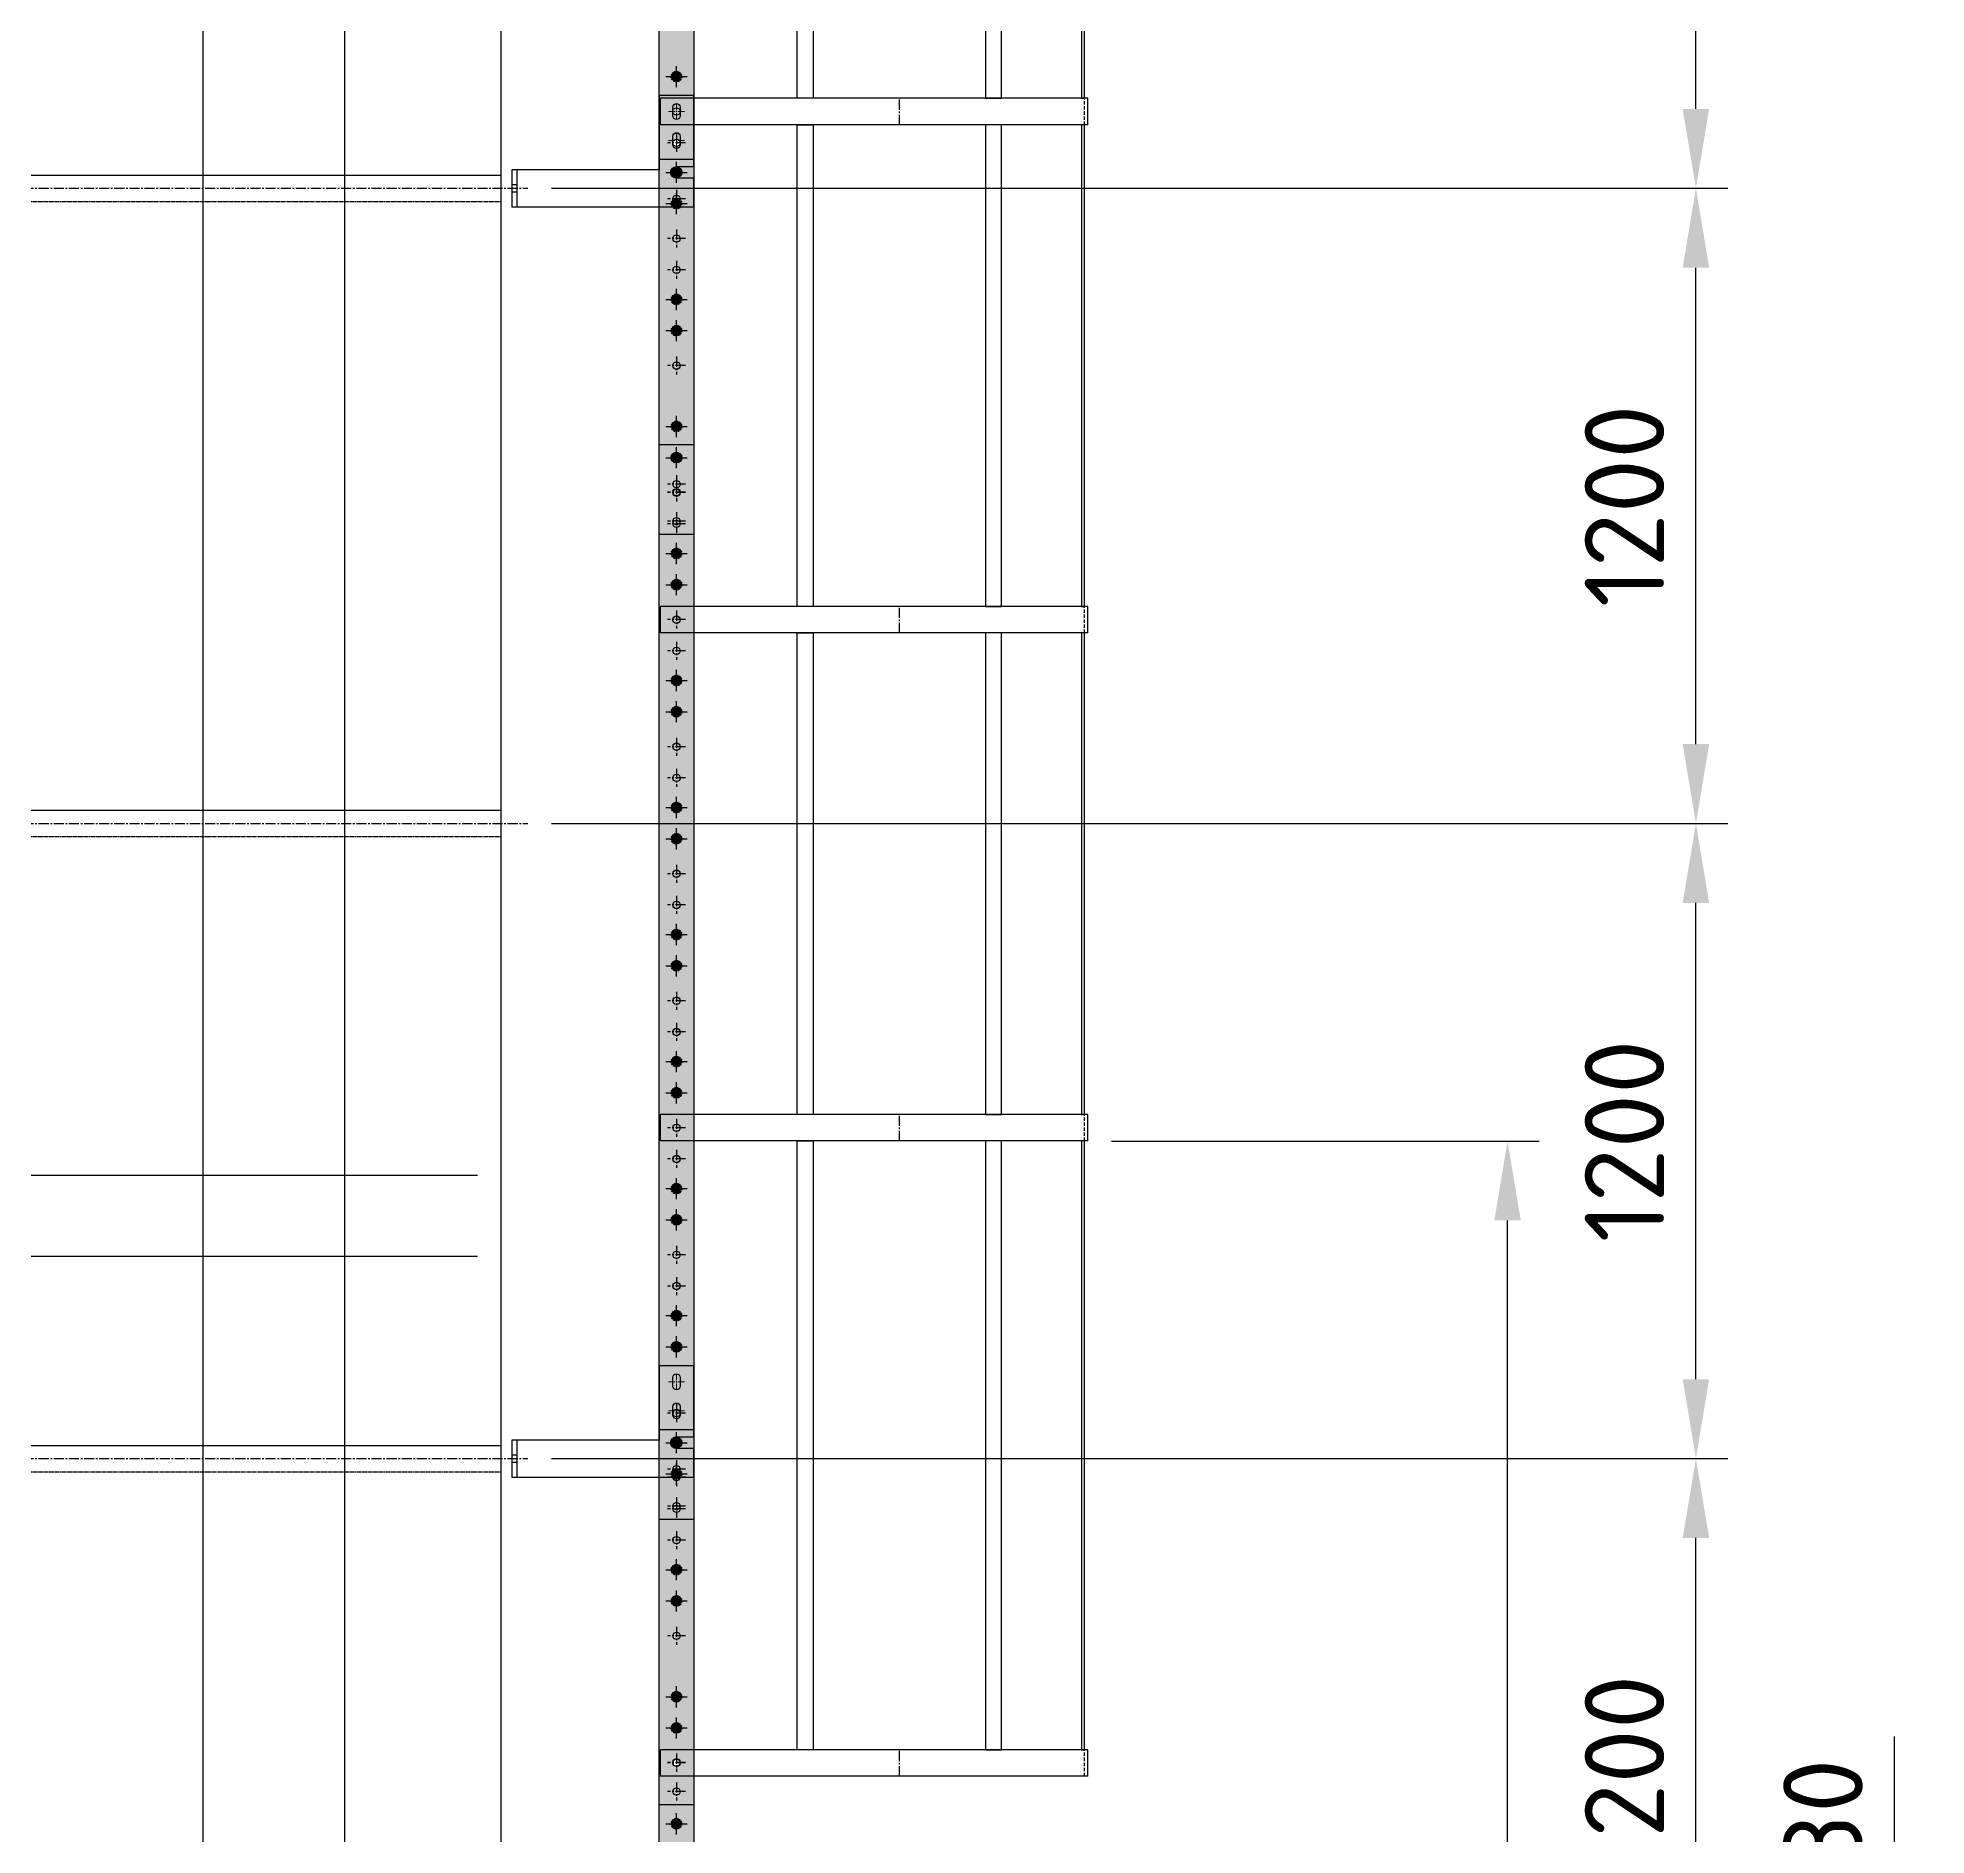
# Model space of a CAD drawing. Header units: millimetres. Extents: x -272986 to 200319, y -34579 to 49604.
# Drawn here: x -30436 to -26869, y 3990 to 7386 of the extents above; entities that cross this region are included whole.
import ezdxf

# ---------------------------------------------------------------- set-up
doc = ezdxf.new("R2010")
doc.units = ezdxf.units.MM
for name, pattern in [('CENTER2', [28.575, 19.05, -3.175, 3.175, -3.175]), ('HIDDEN', [9.525, 6.35, -3.175]), ('HIDDEN2', [4.7625, 3.175, -1.5875])]:
    doc.linetypes.add(name, pattern=pattern)
doc.layers.get('Defpoints').update_dxf_attribs({"color": 9})
doc.layers.add('BALMORAL Centerline (ISO)', color=1, linetype='Continuous', lineweight=18, true_color=0xff0000)
for name, color, linetype in [('X 0001 M', 7, 'Continuous'), ('X 1001 M', 8, 'HIDDEN2'), ('X 2001 M', 1, 'CENTER2'), ('X 3001 D', 5, 'Continuous'), ('X 5001 H', 8, 'Continuous'), ('X 5199 H - Ladder', 255, 'Continuous')]:
    doc.layers.add(name, color=color, linetype=linetype)
doc.styles.add('BIT STD. 2.5', font='isocpeur.ttf', dxfattribs={"height": 2.5})
doc.styles.add('BIT STD. 3.0', font='isocpeur.ttf', dxfattribs={"height": 2.5})
doc.dimstyles.new('BIT STD. 2.5', dxfattribs={"dimtxt": 2.5, "dimasz": 2.5, "dimexe": 1, "dimexo": 0.75, "dimgap": 1, "dimtad": 1, "dimdec": 0, "dimdsep": 46, "dimtxsty": 'BIT STD. 2.5', "dimcen": 0, "dimadec": 0, "dimazin": 0, "dimtfac": 1, "dimtdec": 0, "dimtmove": 0, "dimatfit": 3, "dimfxl": 1, "dimtfill": 1, "dimlwd": -1, "dimlwe": -1, "dimarcsym": 0})
doc.dimstyles.new('BIT STD. 3.0', dxfattribs={"dimtxt": 3, "dimasz": 3, "dimexe": 1, "dimexo": 0.75, "dimgap": 1, "dimtad": 1, "dimdec": 0, "dimdsep": 46, "dimtxsty": 'BIT STD. 3.0', "dimcen": 0, "dimadec": 0, "dimazin": 0, "dimtfac": 1, "dimtdec": 0, "dimtmove": 0, "dimatfit": 3, "dimfxl": 1, "dimtfill": 1, "dimlwd": -1, "dimlwe": -1, "dimarcsym": 0})

# ---------------------------------------------------------------- blocks, each defined once
blk = doc.blocks.new('*D39')
at = {"layer": 'Defpoints', "color": 0, "transparency": 16777216}
for p in [(-45827.9, 14137), (-29560.7, 14137), (-45157.7, 1987)]:
    blk.add_point(p, dxfattribs=at)
at = {"layer": 'X 3001 D', "color": 0, "transparency": 16777216}
blk.add_line((-29566.7, 14137), (-48599.2, 14137), dxfattribs=at)
at = {"layer": 'X 3001 D', "color": 0, "transparency": 16777216, "insert": (-47243.5, 14273.6), "char_height": 150, "attachment_point": 5, "style": 'BIT STD. 3.0', "bg_fill": 3, "box_fill_scale": 1.1, "bg_fill_color": 256, "bg_fill_true_color": 13158600, "bg_fill_transparency": 0}
blk.add_mtext('{\\fArial|b0|i0|c0|p34;▼}12.150m - OVERFLOW LEVEL', dxfattribs=at)
blk = doc.blocks.new('*D34')
at = {"layer": 'Defpoints', "color": 0, "transparency": 16777216}
for p in [(-29510.7, 4702), (-27304.1, 4702), (-29510.7, 3502)]:
    blk.add_point(p, dxfattribs=at)
at = {"layer": 'X 3001 D', "color": 0, "transparency": 16777216}
for p, q in [((-29465.7, 4702), (-27244.1, 4702)), ((-27304.1, 3652), (-27304.1, 4552)), ((-29465.7, 3502), (-27244.1, 3502))]:
    blk.add_line(p, q, dxfattribs=at)
for points in [[(-27329.1, 4552), (-27279.1, 4552), (-27304.1, 4702)], [(-27329.1, 3652), (-27279.1, 3652), (-27304.1, 3502)]]:
    blk.add_solid(points, dxfattribs=at)
at = {"layer": 'X 3001 D', "color": 0, "transparency": 16777216, "insert": (-27439.1, 4102), "char_height": 150, "attachment_point": 5, "rotation": 90, "style": 'BIT STD. 2.5', "bg_fill": 3, "box_fill_scale": 1.1, "bg_fill_color": 256, "bg_fill_true_color": 13158600, "bg_fill_transparency": 0}
blk.add_mtext('1200', dxfattribs=at)
blk = doc.blocks.new('*D33')
at = {"layer": 'Defpoints', "color": 0, "transparency": 16777216}
for p in [(-29510.7, 7102), (-27304.1, 7102), (-29510.7, 5902)]:
    blk.add_point(p, dxfattribs=at)
at = {"layer": 'X 3001 D', "color": 0, "transparency": 16777216}
for p, q in [((-29465.7, 7102), (-27244.1, 7102)), ((-27304.1, 6052), (-27304.1, 6952)), ((-29465.7, 5902), (-27244.1, 5902))]:
    blk.add_line(p, q, dxfattribs=at)
for points in [[(-27329.1, 6952), (-27279.1, 6952), (-27304.1, 7102)], [(-27329.1, 6052), (-27279.1, 6052), (-27304.1, 5902)]]:
    blk.add_solid(points, dxfattribs=at)
at = {"layer": 'X 3001 D', "color": 0, "transparency": 16777216, "insert": (-27439.1, 6502), "char_height": 150, "attachment_point": 5, "rotation": 90, "style": 'BIT STD. 2.5', "bg_fill": 3, "box_fill_scale": 1.1, "bg_fill_color": 256, "bg_fill_true_color": 13158600, "bg_fill_transparency": 0}
blk.add_mtext('1200', dxfattribs=at)
blk = doc.blocks.new('*D32')
at = {"layer": 'Defpoints', "color": 0, "transparency": 16777216}
for p in [(-29510.7, 8302), (-27304.1, 8302), (-29510.7, 7102)]:
    blk.add_point(p, dxfattribs=at)
at = {"layer": 'X 3001 D', "color": 0, "transparency": 16777216}
for p, q in [((-29465.7, 8302), (-27244.1, 8302)), ((-27304.1, 7252), (-27304.1, 8152)), ((-29465.7, 7102), (-27244.1, 7102))]:
    blk.add_line(p, q, dxfattribs=at)
for points in [[(-27329.1, 8152), (-27279.1, 8152), (-27304.1, 8302)], [(-27329.1, 7252), (-27279.1, 7252), (-27304.1, 7102)]]:
    blk.add_solid(points, dxfattribs=at)
at = {"layer": 'X 3001 D', "color": 0, "transparency": 16777216, "insert": (-27439.1, 7702), "char_height": 150, "attachment_point": 5, "rotation": 90, "style": 'BIT STD. 2.5', "bg_fill": 3, "box_fill_scale": 1.1, "bg_fill_color": 256, "bg_fill_true_color": 13158600, "bg_fill_transparency": 0}
blk.add_mtext('1200', dxfattribs=at)
blk = doc.blocks.new('*D28')
at = {"layer": 'Defpoints', "color": 0, "transparency": 16777216}
for p in [(-29510.7, 5902), (-27304.1, 5902), (-29510.7, 4702)]:
    blk.add_point(p, dxfattribs=at)
at = {"layer": 'X 3001 D', "color": 0, "transparency": 16777216}
for p, q in [((-29465.7, 5902), (-27244.1, 5902)), ((-27304.1, 4852), (-27304.1, 5752)), ((-29465.7, 4702), (-27244.1, 4702))]:
    blk.add_line(p, q, dxfattribs=at)
for points in [[(-27329.1, 5752), (-27279.1, 5752), (-27304.1, 5902)], [(-27329.1, 4852), (-27279.1, 4852), (-27304.1, 4702)]]:
    blk.add_solid(points, dxfattribs=at)
at = {"layer": 'X 3001 D', "color": 0, "transparency": 16777216, "insert": (-27439.1, 5302), "char_height": 150, "attachment_point": 5, "rotation": 90, "style": 'BIT STD. 2.5', "bg_fill": 3, "box_fill_scale": 1.1, "bg_fill_color": 256, "bg_fill_true_color": 13158600, "bg_fill_transparency": 0}
blk.add_mtext('1200', dxfattribs=at)
blk = doc.blocks.new('*U58')
at = {"layer": 'X 2001 M', "color": 0, "linetype": 'CENTER2', "transparency": 16777216}
blk.add_line((0, -123), (0, -72.7), dxfattribs=at)
blk = doc.blocks.new('Cage Hoop Side')
for p, q in [((-30, -25), (-30, 25)), ((777, 25), (-30, 25)), ((777, -25), (777, 25)), ((777, -25), (-30, -25))]:
    blk.add_line(p, q)
blk.add_circle((0, 0), 7)
at = {"layer": 'X 5001 H', "linetype": 'HIDDEN'}
blk.add_line((771, -25), (771, 25), dxfattribs=at)
at = {"layer": 'X 2001 M', "linetype": 'CENTER2'}
blk.add_blockref('*U58', (421, 97.9), dxfattribs=at)
blk = doc.blocks.new('Middle Cage')
for points in [[(228, -2605), (258, -2605), (258, -3456), (228, -3456)], [(614, -2605), (584, -2605), (584, -3456), (614, -3456)], [(771, -2605), (765, -2605), (765, -3456), (771, -3456)], [(228, -3506), (258, -3506), (258, -4416), (228, -4416)], [(614, -3506), (584, -3506), (584, -4416), (614, -4416)], [(771, -3506), (765, -3506), (765, -4416), (771, -4416)], [(228, -4466), (258, -4466), (258, -5376), (228, -5376)], [(614, -4466), (584, -4466), (584, -5376), (614, -5376)], [(771, -4466), (765, -4466), (765, -5376), (771, -5376)], [(228, -5426), (258, -5426), (258, -6576), (228, -6576)], [(614, -5426), (584, -5426), (584, -6576), (614, -6576)], [(771, -5426), (765, -5426), (765, -6576), (771, -6576)]]:
    blk.add_lwpolyline(points, close=True)
for p in [(0, -3481), (0, -4441), (0, -5401), (0, -6601)]:
    blk.add_blockref('Cage Hoop Side', p)
blk = doc.blocks.new('GALV-LAD-STND-01 rung side elev')
at = {"layer": 'X 5199 H - Ladder'}
h = blk.add_hatch(color=256, dxfattribs=at)
edge = h.paths.add_edge_path()
edge.add_arc((0, 0), 10, 0, 360)
at = {"layer": 'X 1001 M'}
blk.add_circle((0, 0), 10, dxfattribs=at)
at = {"layer": 'X 2001 M'}
for p, q in [((-20, 0), (20, 0)), ((0, -20), (0, 20))]:
    blk.add_line(p, q, dxfattribs=at)
blk = doc.blocks.new('GALV-LAD-STND-01 stringer hole side elev')
at = {"layer": 'X 0001 M'}
blk.add_circle((0, 0), 7, dxfattribs=at)
at = {"layer": 'X 2001 M'}
for p, q in [((17, 0), (-17, 0)), ((0, 17), (0, -17))]:
    blk.add_line(p, q, dxfattribs=at)
blk = doc.blocks.new('GALV-LAD-STND-01 2.00 ladder side elev')
at = {"layer": 'X 5199 H - Ladder'}
h = blk.add_hatch(color=256, dxfattribs=at)
h.paths.add_polyline_path([(200, 60), (265, 60), (265, -2510), (200, -2510)])
edge = h.paths.add_edge_path(flags=16)
edge.add_arc((232.5, -15), 7, 0, 360)
edge = h.paths.add_edge_path(flags=16)
edge.add_line((249.5, -15), (215.5, -15))
edge = h.paths.add_edge_path(flags=16)
edge.add_line((232.5, 2), (232.5, -32))
edge = h.paths.add_edge_path(flags=16)
edge.add_arc((232.5, -90), 7, 0, 360)
edge = h.paths.add_edge_path(flags=16)
edge.add_line((249.5, -90), (215.5, -90))
edge = h.paths.add_edge_path(flags=16)
edge.add_line((232.5, -73), (232.5, -107))
edge = h.paths.add_edge_path(flags=16)
edge.add_arc((232.5, -330), 7, 0, 360)
edge = h.paths.add_edge_path(flags=16)
edge.add_line((249.5, -330), (215.5, -330))
edge = h.paths.add_edge_path(flags=16)
edge.add_line((232.5, -313), (232.5, -347))
edge = h.paths.add_edge_path(flags=16)
edge.add_arc((232.5, -570), 7, 0, 360)
edge = h.paths.add_edge_path(flags=16)
edge.add_line((249.5, -570), (215.5, -570))
edge = h.paths.add_edge_path(flags=16)
edge.add_line((232.5, -553), (232.5, -587))
edge = h.paths.add_edge_path(flags=16)
edge.add_arc((232.5, -810), 7, 0, 360)
edge = h.paths.add_edge_path(flags=16)
edge.add_line((249.5, -810), (215.5, -810))
edge = h.paths.add_edge_path(flags=16)
edge.add_line((232.5, -793), (232.5, -827))
edge = h.paths.add_edge_path(flags=16)
edge.add_arc((232.5, -1050), 7, 0, 360)
edge = h.paths.add_edge_path(flags=16)
edge.add_line((249.5, -1050), (215.5, -1050))
edge = h.paths.add_edge_path(flags=16)
edge.add_line((232.5, -1033), (232.5, -1067))
edge = h.paths.add_edge_path(flags=16)
edge.add_arc((232.5, -1290), 7, 0, 360)
edge = h.paths.add_edge_path(flags=16)
edge.add_line((249.5, -1290), (215.5, -1290))
edge = h.paths.add_edge_path(flags=16)
edge.add_line((232.5, -1273), (232.5, -1307))
edge = h.paths.add_edge_path(flags=16)
edge.add_arc((232.5, -1530), 7, 0, 360)
edge = h.paths.add_edge_path(flags=16)
edge.add_line((249.5, -1530), (215.5, -1530))
edge = h.paths.add_edge_path(flags=16)
edge.add_line((232.5, -1513), (232.5, -1547))
edge = h.paths.add_edge_path(flags=16)
edge.add_arc((232.5, -1770), 7, 0, 360)
edge = h.paths.add_edge_path(flags=16)
edge.add_line((249.5, -1770), (215.5, -1770))
edge = h.paths.add_edge_path(flags=16)
edge.add_line((232.5, -1753), (232.5, -1787))
edge = h.paths.add_edge_path(flags=16)
edge.add_arc((232.5, -2010), 7, 0, 360)
edge = h.paths.add_edge_path(flags=16)
edge.add_line((249.5, -2010), (215.5, -2010))
edge = h.paths.add_edge_path(flags=16)
edge.add_line((232.5, -1993), (232.5, -2027))
edge = h.paths.add_edge_path(flags=16)
edge.add_arc((232.5, -2430), 7, 0, 360)
edge = h.paths.add_edge_path(flags=16)
edge.add_line((249.5, -2430), (215.5, -2430))
edge = h.paths.add_edge_path(flags=16)
edge.add_line((232.5, -2413), (232.5, -2447))
edge = h.paths.add_edge_path(flags=16)
edge.add_arc((232.5, -2485), 7, 0, 360)
edge = h.paths.add_edge_path(flags=16)
edge.add_line((249.5, -2485), (215.5, -2485))
edge = h.paths.add_edge_path(flags=16)
edge.add_line((232.5, -2468), (232.5, -2502))
h = blk.add_hatch(color=256, dxfattribs=at)
edge = h.paths.add_edge_path()
edge.add_arc((232.5, 35), 10, 0, 360)
at = {"layer": 'X 0001 M'}
blk.add_lwpolyline([(200, 60), (265, 60), (265, -2510), (200, -2510)], close=True, dxfattribs=at)
blk.add_circle((232.5, 35), 10, dxfattribs=at)
at = {"layer": 'X 2001 M'}
for p, q in [((232.5, 15), (232.5, 55)), ((212.5, 35), (252.5, 35))]:
    blk.add_line(p, q, dxfattribs=at)
at = {"layer": 'X 0001 M'}
for name, p in [('GALV-LAD-STND-01 stringer hole side elev', (232.5, -15)), ('GALV-LAD-STND-01 stringer hole side elev', (232.5, -90)), ('GALV-LAD-STND-01 rung side elev', (232.5, -205)), ('GALV-LAD-STND-01 stringer hole side elev', (232.5, -330)), ('GALV-LAD-STND-01 rung side elev', (232.5, -445)), ('GALV-LAD-STND-01 stringer hole side elev', (232.5, -570)), ('GALV-LAD-STND-01 rung side elev', (232.5, -685)), ('GALV-LAD-STND-01 stringer hole side elev', (232.5, -810)), ('GALV-LAD-STND-01 rung side elev', (232.5, -925)), ('GALV-LAD-STND-01 stringer hole side elev', (232.5, -1050)), ('GALV-LAD-STND-01 rung side elev', (232.5, -1165)), ('GALV-LAD-STND-01 stringer hole side elev', (232.5, -1290)), ('GALV-LAD-STND-01 rung side elev', (232.5, -1405)), ('GALV-LAD-STND-01 stringer hole side elev', (232.5, -1530)), ('GALV-LAD-STND-01 rung side elev', (232.5, -1645)), ('GALV-LAD-STND-01 stringer hole side elev', (232.5, -1770)), ('GALV-LAD-STND-01 rung side elev', (232.5, -1885)), ('GALV-LAD-STND-01 stringer hole side elev', (232.5, -2010)), ('GALV-LAD-STND-01 rung side elev', (232.5, -2125)), ('GALV-LAD-STND-01 rung side elev', (232.5, -2365)), ('GALV-LAD-STND-01 stringer hole side elev', (232.5, -2430)), ('GALV-LAD-STND-01 stringer hole side elev', (232.5, -2485))]:
    blk.add_blockref(name, p, dxfattribs=at)
blk = doc.blocks.new('*U303')
at = {"layer": 'BALMORAL Centerline (ISO)', "color": 0, "linetype": 'CENTER2', "transparency": 16777216}
for p, q in [((-15.1, 0), (-3, 0)), ((0, 3), (0, 15.1)), ((3, 0), (15.1, 0)), ((0, -15.1), (0, -3))]:
    blk.add_line(p, q, dxfattribs=at)
at = {"layer": 'BALMORAL Centerline (ISO)', "color": 0, "linetype": 'Continuous', "transparency": 16777216}
for p, q in [((-1.5, 0), (1.5, 0)), ((0, -1.5), (0, 1.5))]:
    blk.add_line(p, q, dxfattribs=at)
blk = doc.blocks.new('*U304')
at = {"layer": 'BALMORAL Centerline (ISO)', "color": 0, "linetype": 'CENTER2', "transparency": 16777216}
for p, q in [((-15.1, 0), (-3, 0)), ((0, 3), (0, 15.1)), ((3, 0), (15.1, 0)), ((0, -15.1), (0, -3))]:
    blk.add_line(p, q, dxfattribs=at)
at = {"layer": 'BALMORAL Centerline (ISO)', "color": 0, "linetype": 'Continuous', "transparency": 16777216}
for p, q in [((-1.5, 0), (1.5, 0)), ((0, -1.5), (0, 1.5))]:
    blk.add_line(p, q, dxfattribs=at)
blk = doc.blocks.new('*U301')
at = {"layer": 'BALMORAL Centerline (ISO)', "color": 0, "linetype": 'CENTER2', "transparency": 16777216}
for p, q in [((-11.12, 0), (-2.2, 0)), ((0, 2.2), (0, 11.12)), ((2.2, 0), (11.12, 0)), ((0, -11.12), (0, -2.2))]:
    blk.add_line(p, q, dxfattribs=at)
at = {"layer": 'BALMORAL Centerline (ISO)', "color": 0, "linetype": 'Continuous', "transparency": 16777216}
for p, q in [((-1.1, 0), (1.1, 0)), ((0, -1.1), (0, 1.1))]:
    blk.add_line(p, q, dxfattribs=at)
blk = doc.blocks.new('*U302')
at = {"layer": 'BALMORAL Centerline (ISO)', "color": 0, "linetype": 'CENTER2', "transparency": 16777216}
for p, q in [((-7.12, 0), (-1.4, 0)), ((0, 1.4), (0, 7.12)), ((1.4, 0), (7.12, 0)), ((0, -7.12), (0, -1.4))]:
    blk.add_line(p, q, dxfattribs=at)
at = {"layer": 'BALMORAL Centerline (ISO)', "color": 0, "linetype": 'Continuous', "transparency": 16777216}
for p, q in [((-0.7, 0), (0.7, 0)), ((0, -0.7), (0, 0.7))]:
    blk.add_line(p, q, dxfattribs=at)
blk = doc.blocks.new('*U300')
blk.add_lwpolyline([(10, -35), (278.5, -35), (278.5, -35), (343.5, -35), (343.5, 19), (311, 19, -1), (311, 41), (343.5, 41), (343.5, 175), (278.5, 175), (278.5, 35), (10, 35)], format="xyb")
for points in [[(318, 153), (318, 137, -1), (304, 137), (304, 153, -1)], [(318, 98), (318, 82, -1), (304, 82), (304, 98, -1)]]:
    blk.add_lwpolyline(points, format="xyb", close=True)
blk.add_lwpolyline([(0, -35), (10, -35), (10, 35), (0, 35)], close=True)
blk.add_circle((311, -20), 7)
at = {"layer": 'BALMORAL Centerline (ISO)'}
blk.add_line((0, 0), (10, 0), dxfattribs=at)
at = {"layer": 'X 5001 H'}
for p, q in [((0, 7), (10, 7)), ((0, -7), (10, -7))]:
    blk.add_line(p, q, dxfattribs=at)
at = {"layer": 'BALMORAL Centerline (ISO)', "linetype": 'CENTER2', "rotation": 270}
for name, p in [('*U304', (311, 145)), ('*U303', (311, 90)), ('*U301', (311, 30)), ('*U302', (311, -20))]:
    blk.add_blockref(name, p, dxfattribs=at)
blk = doc.blocks.new('*D312')
at = {"layer": 'Defpoints', "color": 0, "transparency": 16777216}
for p in [(-28333.1, 9572), (-28227.6, 9572), (-33887.3, 1987)]:
    blk.add_point(p, dxfattribs=at)
at = {"layer": 'X 3001 D', "color": 0, "transparency": 16777216}
blk.add_line((-28288.1, 9572), (-27406.3, 9572), dxfattribs=at)
at = {"layer": 'X 3001 D', "color": 0, "transparency": 16777216, "insert": (-27786.9, 9708.6), "char_height": 150, "attachment_point": 5, "style": 'BIT STD. 3.0', "bg_fill": 3, "box_fill_scale": 1.1, "bg_fill_color": 256, "bg_fill_true_color": 13158600, "bg_fill_transparency": 0}
blk.add_mtext('{\\fArial|b0|i0|c0|p34;▼}7.585m', dxfattribs=at)
blk = doc.blocks.new('*D440')
at = {"layer": 'Defpoints', "color": 0, "transparency": 16777216}
for p in [(-45709.5, 5450), (-29560.7, 5237), (-45157.7, 1987)]:
    blk.add_point(p, dxfattribs=at)
at = {"layer": 'X 3001 D', "color": 0, "transparency": 16777216}
for p, q in [((-45349.5, 5450), (-48585.8, 5450)), ((-44989.5, 5237), (-45349.5, 5450)), ((-29605.7, 5237), (-44989.5, 5237))]:
    blk.add_line(p, q, dxfattribs=at)
at = {"layer": 'X 3001 D', "color": 0, "transparency": 16777216, "insert": (-47177.6, 5600), "char_height": 150, "attachment_point": 5, "style": 'BIT STD. 3.0', "bg_fill": 3, "box_fill_scale": 1.1, "bg_fill_color": 256, "bg_fill_true_color": 13158600, "bg_fill_transparency": 0}
blk.add_mtext('{\\fArial|b0|i0|c0|p34;▼}3.250m - LOW LEVEL (RWTP)', dxfattribs=at)
blk = doc.blocks.new('*D441')
at = {"layer": 'Defpoints', "color": 0, "transparency": 16777216}
for p in [(-29560.7, 14069), (-46358.2, 13790), (-45157.7, 1987)]:
    blk.add_point(p, dxfattribs=at)
at = {"layer": 'X 3001 D', "color": 0, "transparency": 16777216}
for p, q in [((-45638.2, 14069), (-45998.2, 13790)), ((-29605.7, 14069), (-45638.2, 14069)), ((-45998.2, 13790), (-48589.5, 13790))]:
    blk.add_line(p, q, dxfattribs=at)
at = {"layer": 'X 3001 D', "color": 0, "transparency": 16777216, "insert": (-47503.9, 13926.6), "char_height": 150, "attachment_point": 5, "style": 'BIT STD. 3.0', "bg_fill": 3, "box_fill_scale": 1.1, "bg_fill_color": 256, "bg_fill_true_color": 13158600, "bg_fill_transparency": 0}
blk.add_mtext('{\\fArial|b0|i0|c0|p34;▼}12.082m - HIGH LEVEL', dxfattribs=at)
blk = doc.blocks.new('*D443')
at = {"layer": 'Defpoints', "color": 0, "transparency": 16777216}
for p in [(-45211.2, 5084), (-29560.7, 5084), (-45157.7, 1987)]:
    blk.add_point(p, dxfattribs=at)
at = {"layer": 'X 3001 D', "color": 0, "transparency": 16777216}
blk.add_line((-29605.7, 5084), (-48582.5, 5084), dxfattribs=at)
at = {"layer": 'X 3001 D', "color": 0, "transparency": 16777216, "insert": (-46926.8, 5234), "char_height": 150, "attachment_point": 5, "style": 'BIT STD. 3.0', "bg_fill": 3, "box_fill_scale": 1.1, "bg_fill_color": 256, "bg_fill_true_color": 13158600, "bg_fill_transparency": 0}
blk.add_mtext('{\\fArial|b0|i0|c0|p34;▼}3.097m - LOW-LOW LEVEL (RWTP)', dxfattribs=at)
blk = doc.blocks.new('*D446')
at = {"layer": 'Defpoints', "color": 0, "transparency": 16777216}
for p in [(-28452.7, 5302), (-27659.9, 5302), (-29285.7, 1972)]:
    blk.add_point(p, dxfattribs=at)
at = {"layer": 'X 3001 D', "color": 0, "transparency": 16777216}
for p, q in [((-28407.7, 5302), (-27599.9, 5302)), ((-27659.9, 2122), (-27659.9, 5152)), ((-29240.7, 1972), (-27599.9, 1972))]:
    blk.add_line(p, q, dxfattribs=at)
for points in [[(-27684.9, 5152), (-27634.9, 5152), (-27659.9, 5302)], [(-27684.9, 2122), (-27634.9, 2122), (-27659.9, 1972)]]:
    blk.add_solid(points, dxfattribs=at)
at = {"layer": 'X 3001 D', "color": 0, "transparency": 16777216, "insert": (-27794.9, 3458.8), "char_height": 150, "attachment_point": 5, "rotation": 90, "style": 'BIT STD. 2.5', "bg_fill": 3, "box_fill_scale": 1.1, "bg_fill_color": 256, "bg_fill_true_color": 13158600, "bg_fill_transparency": 0}
blk.add_mtext('3330', dxfattribs=at)
blk = doc.blocks.new('*D521')
at = {"layer": 'Defpoints', "color": 0, "transparency": 16777216}
for p in [(-29510.7, 3502), (-29510.7, 3322), (-26929.1, 3322)]:
    blk.add_point(p, dxfattribs=at)
at = {"layer": 'X 3001 D', "color": 0, "transparency": 16777216}
for p, q in [((-26929.1, 3652), (-26929.1, 4177)), ((-29465.7, 3502), (-26869.1, 3502)), ((-26929.1, 3322), (-26929.1, 3502)), ((-29465.7, 3322), (-26869.1, 3322)), ((-26929.1, 3172), (-26929.1, 3022))]:
    blk.add_line(p, q, dxfattribs=at)
for points in [[(-26954.1, 3652), (-26904.1, 3652), (-26929.1, 3502)], [(-26954.1, 3172), (-26904.1, 3172), (-26929.1, 3322)]]:
    blk.add_solid(points, dxfattribs=at)
at = {"layer": 'X 3001 D', "color": 0, "transparency": 16777216, "insert": (-27064.1, 3989.5), "char_height": 150, "attachment_point": 5, "rotation": 90, "style": 'BIT STD. 2.5', "bg_fill": 3, "box_fill_scale": 1.1, "bg_fill_color": 256, "bg_fill_true_color": 13158600, "bg_fill_transparency": 0}
blk.add_mtext('180', dxfattribs=at)

msp = doc.modelspace()

# ---------------------------------------------------------------- dimensions: what is measured, and where the dimension line sits
at = {"layer": 'X 3001 D', "color": 150}
dim = msp.add_ordinate_dim(feature_location=(-29560.6768, 14137.0292), offset=(-16267.2165, 0), dtype=0, origin=(-45157.6768, 1987.0292), text='{\\fArial|b0|i0|c0|p34;▼}<> - OVERFLOW LEVEL', dimstyle='BIT STD. 3.0', override={"dimexo": 0.1, "dimdec": 3, "dimlfac": 0.001, "dimzin": 0, "dimpost": 'm'}, dxfattribs=at)
dim.commit()
dim.dimension.update_dxf_attribs({"geometry": '*D39', "text_midpoint": (-47243.5414, 14273.6152)})
at = {"layer": 'X 3001 D', "color": 252}
dim = msp.add_linear_dim(base=(-27304.0641, 4702.0292), p1=(-29510.6768, 3502.0292), p2=(-29510.6768, 4702.0292), angle=90, dimstyle='BIT STD. 2.5', dxfattribs=at)
dim.commit()
dim.dimension.update_dxf_attribs({"geometry": '*D34', "text_midpoint": (-27439.0641, 4102.0292)})

# ---------------------------------------------------------------- next in the draw order: dimensions: what is measured, and where the dimension line sits
at = {"layer": 'X 3001 D', "color": 150}
dim = msp.add_ordinate_dim(feature_location=(-29560.6768, 5237.0292), offset=(-16148.8064, 213.0177), dtype=0, origin=(-45157.6768, 1987.0292), text='{\\fArial|b0|i0|c0|p34;▼}<> - LOW LEVEL (RWTP)', dimstyle='BIT STD. 3.0', override={"dimdec": 3, "dimlfac": 0.001, "dimzin": 0, "dimpost": 'm'}, dxfattribs=at)
dim.commit()
dim.dimension.update_dxf_attribs({"geometry": '*D440', "text_midpoint": (-47177.6312, 5600.0469)})

# ---------------------------------------------------------------- next in the draw order: dimensions: what is measured, and where the dimension line sits
dim = msp.add_ordinate_dim(feature_location=(-29560.6768, 14069.0292), offset=(-16797.5397, -278.9959), dtype=0, origin=(-45157.6768, 1987.0292), text='{\\fArial|b0|i0|c0|p34;▼}<> - HIGH LEVEL', dimstyle='BIT STD. 3.0', override={"dimdec": 3, "dimlfac": 0.001, "dimzin": 0, "dimpost": 'm'}, dxfattribs=at)
dim.commit()
dim.dimension.update_dxf_attribs({"geometry": '*D441', "text_midpoint": (-47503.8645, 13926.6193)})

# ---------------------------------------------------------------- next in the draw order: linework, layer by layer
at = {"layer": 'X 0001 M'}
for p, q in [((-45157.6768, 7127.0292), (-29560.6768, 7127.0292)), ((-45157.6768, 5927.0292), (-29560.6768, 5927.0292))]:
    msp.add_line(p, q, dxfattribs=at)
at = {"layer": 'X 1001 M', "ltscale": 0.5}
for p, q in [((-45157.6768, 7077.0292), (-29560.6768, 7077.0292)), ((-45157.6768, 5877.0292), (-29560.6768, 5877.0292))]:
    msp.add_line(p, q, dxfattribs=at)
at = {"layer": 'X 2001 M'}
msp.add_line((-45207.6768, 7102.0292), (-29510.6768, 7102.0292), dxfattribs=at)

# ---------------------------------------------------------------- next in the draw order: dimensions: what is measured, and where the dimension line sits
at = {"layer": 'X 3001 D', "color": 150}
dim = msp.add_ordinate_dim(feature_location=(-29560.6768, 5084.0292), offset=(-15650.5096, 0), dtype=0, origin=(-45157.6768, 1987.0292), text='{\\fArial|b0|i0|c0|p34;▼}<> - LOW-LOW LEVEL (RWTP)', dimstyle='BIT STD. 3.0', override={"dimdec": 3, "dimlfac": 0.001, "dimzin": 0, "dimpost": 'm'}, dxfattribs=at)
dim.commit()
dim.dimension.update_dxf_attribs({"geometry": '*D443', "text_midpoint": (-46926.8344, 5234.0292)})

# ---------------------------------------------------------------- next in the draw order: linework, layer by layer
at = {"layer": 'X 0001 M'}
for p, q in [((-29560.6768, 1972.0292), (-29560.6768, 15542.0292)), ((-45157.6768, 4727.0292), (-29560.6768, 4727.0292))]:
    msp.add_line(p, q, dxfattribs=at)
at = {"layer": 'X 1001 M', "ltscale": 0.5}
msp.add_line((-45157.6768, 4677.0292), (-29560.6768, 4677.0292), dxfattribs=at)

# ---------------------------------------------------------------- next in the draw order: dimensions: what is measured, and where the dimension line sits
at = {"layer": 'X 3001 D', "color": 252}
dim = msp.add_linear_dim(base=(-27304.0641, 7102.0292), p1=(-29510.6768, 5902.0292), p2=(-29510.6768, 7102.0292), angle=90, dimstyle='BIT STD. 2.5', dxfattribs=at)
dim.commit()
dim.dimension.update_dxf_attribs({"geometry": '*D33', "text_midpoint": (-27439.0641, 6502.0292)})

# ---------------------------------------------------------------- next in the draw order: dimensions: what is measured, and where the dimension line sits
for base, p1, p2, picture, middle in [((-27304.0641, 8302.0292), (-29510.6768, 7102.0292), (-29510.6768, 8302.0292), '*D32', (-27439.0641, 7702.0292)), ((-27304.0641, 5902.0292), (-29510.6768, 4702.0292), (-29510.6768, 5902.0292), '*D28', (-27439.0641, 5302.0292))]:
    dim = msp.add_linear_dim(base=base, p1=p1, p2=p2, angle=90, dimstyle='BIT STD. 2.5', dxfattribs=at)
    dim.commit()
    dim.dimension.update_dxf_attribs({"geometry": picture, "text_midpoint": middle})

# ---------------------------------------------------------------- next in the draw order: linework, layer by layer
at = {"layer": 'X 2001 M'}
for p, q in [((-45207.6768, 5902.0292), (-29510.6768, 5902.0292)), ((-45207.6768, 4702.0292), (-29510.6768, 4702.0292))]:
    msp.add_line(p, q, dxfattribs=at)

# ---------------------------------------------------------------- next in the draw order: block references
for name, p in [('Middle Cage', (-29229.6768, 10728.0292)), ('*U300', (-29540.6768, 7102.0292)), ('*U300', (-29540.6768, 4702.0292))]:
    msp.add_blockref(name, p)
at = {"layer": 'X 0001 M'}
for p in [(-29462.1768, 8958.0292), (-29462.1768, 7097.0292), (-29462.1768, 6558.0292), (-29462.1768, 4697.0292)]:
    msp.add_blockref('GALV-LAD-STND-01 2.00 ladder side elev', p, dxfattribs=at)

# ---------------------------------------------------------------- next in the draw order: dimensions: what is measured, and where the dimension line sits
at = {"layer": 'X 3001 D'}
dim = msp.add_ordinate_dim(feature_location=(-28333.1223, 9572.0292), offset=(105.5362, 0), dtype=0, origin=(-33887.2519, 1987.0292), text='{\\fArial|b0|i0|c0|p34;▼}<>', dimstyle='BIT STD. 3.0', override={"dimdec": 3, "dimlfac": 0.001, "dimzin": 0, "dimpost": 'm'}, dxfattribs=at)
dim.commit()
dim.dimension.update_dxf_attribs({"geometry": '*D312', "text_midpoint": (-27786.9381, 9708.6152)})

# ---------------------------------------------------------------- next in the draw order: linework, layer by layer
at = {"layer": 'X 0001 M', "color": 30}
for p, q in [((-30124.6, 13980.7322), (-30124.6, 2542.0292)), ((-29857.0107, 13980.7322), (-29857.0107, 2542.0292))]:
    msp.add_line(p, q, dxfattribs=at)

# ---------------------------------------------------------------- next in the draw order: dimensions: what is measured, and where the dimension line sits
at = {"layer": 'X 3001 D'}
dim = msp.add_linear_dim(base=(-27659.918, 5302.0292), p1=(-29285.6768, 1972.0292), p2=(-28452.6768, 5302.0292), angle=90, dimstyle='BIT STD. 2.5', dxfattribs=at)
dim.commit()
dim.dimension.update_dxf_attribs({"geometry": '*D446', "text_midpoint": (-27659.918, 3458.8259), "dimtype": 160})

# ---------------------------------------------------------------- next in the draw order: dimensions: what is measured, and where the dimension line sits
at = {"layer": 'X 3001 D', "color": 252}
dim = msp.add_linear_dim(base=(-26929.0641, 3322.0292), p1=(-29510.6768, 3502.0292), p2=(-29510.6768, 3322.0292), angle=270, dimstyle='BIT STD. 2.5', dxfattribs=at)
dim.commit()
dim.dimension.update_dxf_attribs({"geometry": '*D521', "text_midpoint": (-26929.0641, 3989.5292), "dimtype": 160})

doc.saveas('drawing.dxf')
